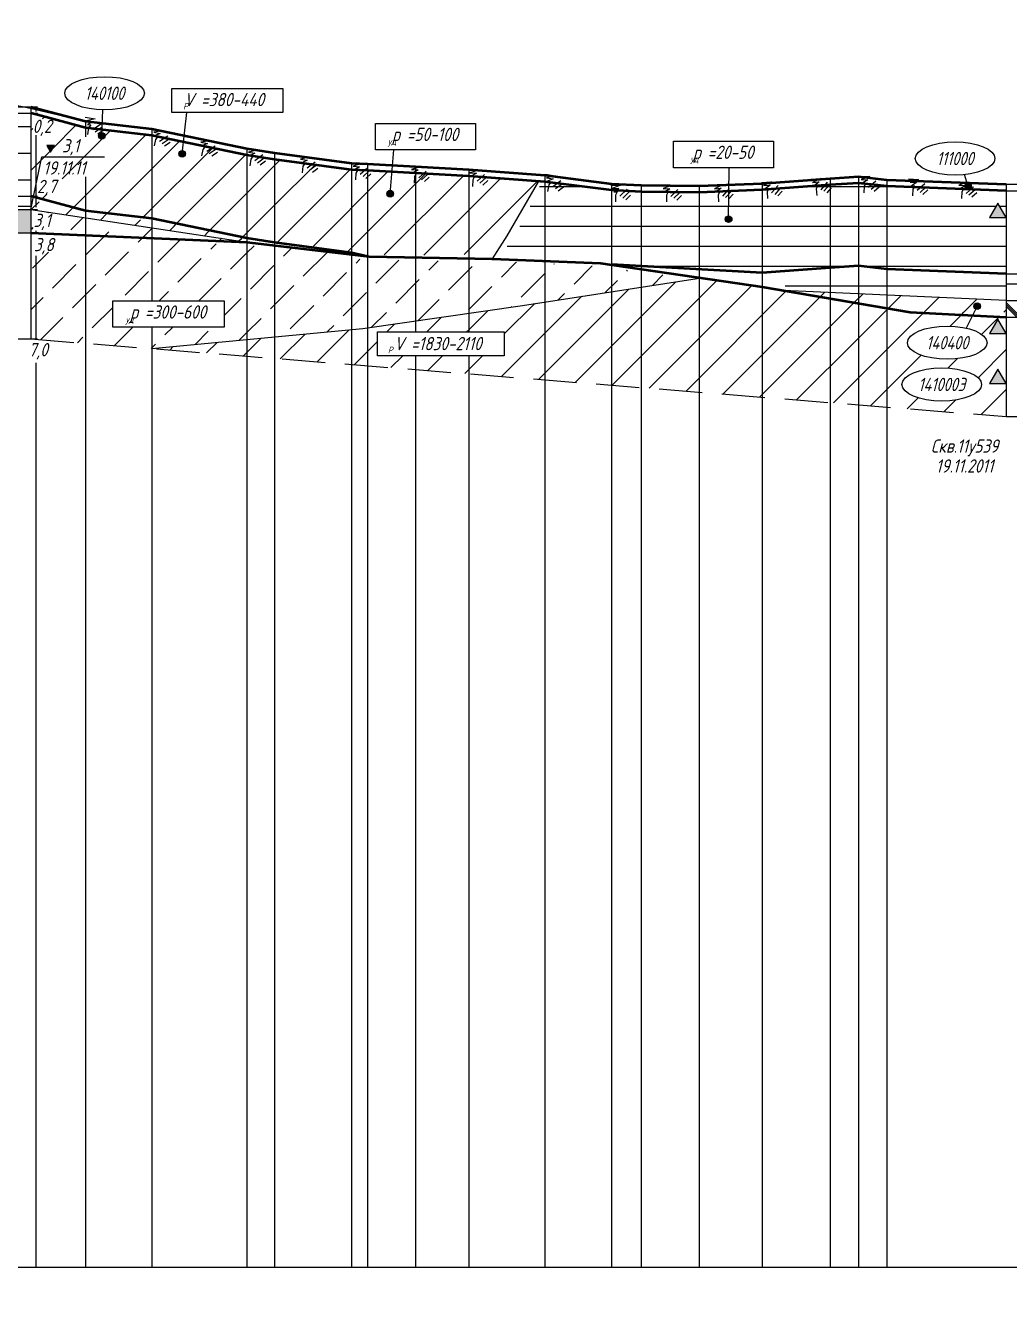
# Model space of a CAD drawing. Extents: x 0 to 1709, y -39 to 624.
# Drawn here: x 370.9 to 519.2, y 332.8 to 524.9 of the extents above; entities that cross this region are included whole.
import ezdxf
from ezdxf import colors
from ezdxf.entities.mleader import LeaderData, LeaderLine
from ezdxf.enums import TextEntityAlignment as Align
from ezdxf.math import Vec2, Vec3

# ---------------------------------------------------------------- set-up
doc = ezdxf.new("R2010")
doc.units = 0
doc.linetypes.add('ИИ27003', pattern=[9.5, 6.5, -3])
for name, color, linetype, lineweight in [('ИИ_ГЕОЛОГИЯ_025', 7, 'Continuous', 25), ('ИИ_ГЕОЛОГИЯ_050', 7, 'Continuous', 50), ('ИИ_ГЕОФИЗИКА_025', 7, 'Continuous', 25), ('ИИ_ПРОФИЛЬ_025', 7, 'Continuous', 25)]:
    doc.layers.add(name, color=color, linetype=linetype, lineweight=lineweight)
doc.layers.add('Профиль', color=7, linetype='Continuous')
doc.layers.add('ТХ-Л', color=140, linetype='Continuous')
doc.styles.add('VNIPISIMPLEXCUR', font='simplex.shx', dxfattribs={"width": 0.8, "oblique": 15})
doc.linetypes.add('ИИ27001', pattern='A,2.5,[1,3dservice.shx,S=1.85,R=180.00002,X=0,Y=0],2.5,-1', length=6)
doc.linetypes.add('ИИ27005', pattern='A,2.5,[1,3dservice.shx,S=1.85,R=180.00002,X=0,Y=0],2.5,-2,[4,3dservice.shx,S=0.5,R=0,X=0,Y=0],-2', length=9)
pattern_1 = [(45, (-113.7096, -78.301), (-3, 3), [])]
pattern_2 = [(45, (-110.7096, -78.301), (-3, 3), [5, -2])]
pattern_3 = [(0, (-113.7096, -78.3012), (0, 3), [])]

# ---------------------------------------------------------------- blocks, each defined once
blk = doc.blocks.new('ИИ25004')
at = {"linetype": 'Continuous', "lineweight": 25}
blk.add_hatch(color=0, dxfattribs=at).paths.add_polyline_path([(-2.5, 0), (0, 0), (-1.25, 2.17)])
at = {"color": 0, "linetype": 'Continuous', "lineweight": 25}
blk.add_lwpolyline([(-2.5, 0), (0, 0), (-1.25, 2.17)], close=True, dxfattribs=at)
blk = doc.blocks.new('ИИ16001')
at = {"linetype": 'Continuous', "lineweight": 25}
h = blk.add_hatch(color=0, dxfattribs=at)
edge = h.paths.add_edge_path()
edge.add_arc((0, 0), 0.5, 0, 360)
at = {"color": 0, "linetype": 'Continuous', "lineweight": 25}
blk.add_circle((0, 0), 0.5, dxfattribs=at)
blk = doc.blocks.new('ИИ25010')
at = {"color": 0, "linetype": 'Continuous', "lineweight": 25}
for points in [[(0, 0), (3, 0), (0.5, -1), (2.5, -1), (1, -2), (2, -2), (1.5, -3), (1.5, -5)], [(4.94, -1.23), (2.82, -3.35)], [(5.47, -2.12), (3.7, -3.88)], [(6, -3), (4.59, -4.41)]]:
    blk.add_lwpolyline(points, dxfattribs=at)
blk = doc.blocks.new('ИИ25023')
at = {"linetype": 'Continuous', "lineweight": 25}
blk.add_hatch(color=0, dxfattribs=at).paths.add_polyline_path([(1.9, 1.7), (0.75, 1.7), (1.33, 0.7)])
at = {"color": 0, "linetype": 'Continuous', "lineweight": 25, "flags": 128}
blk.add_lwpolyline([(1.9, 1.7), (0.75, 1.7), (1.33, 0.7)], close=True, dxfattribs=at)
at = {"color": 0, "linetype": 'Continuous', "style": 'VNIPISIMPLEXCUR', "oblique": 15, "width": 0.8}
for tag, p in [('UGV', (2.55, 0.7)), ('DATE', (1.33, -2.7))]:
    blk.add_attdef(tag, p, '', height=2, dxfattribs=at)
blk = doc.blocks.new('ИИ25020')
at = {"color": 0, "linetype": 'Continuous', "lineweight": 25}
blk.add_ellipse((0, 0), major_axis=(-6, 0), ratio=0.416667, dxfattribs=at)
at = {"color": 0, "linetype": 'Continuous', "style": 'VNIPISIMPLEXCUR', "oblique": 15, "width": 0.75}
blk.add_attdef('INDEX', text='', height=2, dxfattribs=at).set_placement((0, 0), align=Align.MIDDLE_CENTER)

msp = doc.modelspace()

# ---------------------------------------------------------------- hatches: boundary and pattern name
at = {"layer": 'ИИ_ГЕОЛОГИЯ_025'}
h = msp.add_hatch(dxfattribs=at)
h.set_pattern_fill('ИИ_КОНСИСТЕНЦИЯ_02', color=256, pattern_type=2)
h.set_pattern_definition([(0, (-113.7096, -78.301), (0, 4), [])])
h.paths.add_polyline_path([(371.6912, 511.71), (369.6912, 511.71), (369.6912, 497.21), (371.6912, 497.21)])
h = msp.add_hatch(dxfattribs=at)
h.set_pattern_fill('ИИ_СУГЛИНОК', color=256, pattern_type=2)
h.set_pattern_definition(pattern_1)
h.paths.add_polyline_path([(389.9412, 508.36), (382.4597, 509.2204), (382.4439, 508.8193, -0.40267486), (382.9241, 508.3197, -1), (381.9241, 508.3197, -0.24256755), (382.134, 508.727), (381.8187, 508.5529), (382.4512, 509.0034), (382.4597, 509.2204), (379.9412, 509.51), (375.8316, 510.6326), (375.8316, 508.619), (372.0199, 508.619), (372.0199, 510.899), (374.856, 510.899), (372.714, 511.4841), (371.6912, 511.71), (371.6912, 499.21), (372.1116, 499.21), (372.5262, 501.1823), (372.5262, 501.8321), (376.6945, 501.8321), (376.6945, 499.5521), (372.5262, 499.5521), (372.5262, 501.1823), (372.4412, 500.7779), (372.4412, 499.01), (377.6193, 497.6292), (382.5677, 496.708), (389.9412, 495.86)])
h.paths.add_polyline_path([(373.8134, 502.3349), (373.8134, 504.6149), (382.5531, 504.6149), (382.5531, 502.3349)], flags=0)
h.paths.add_polyline_path([(376.3821, 505.6891), (376.3821, 507.9691), (379.7626, 507.9691), (379.7626, 505.6891)], flags=0)
h.paths.add_polyline_path([(374.693, 505.8749), (374.1157, 506.8749), (375.2704, 506.8749)], flags=16)
h.paths.add_polyline_path([(379.9412, 497.01), (377.6193, 497.6292), (377.5179, 497.6481), (371.972, 498.5461), (371.6912, 497.21), (374.9251, 496.7232), (375.4616, 496.7232), (375.4616, 496.6424), (379.9412, 495.9681)], flags=17)
h.paths.add_polyline_path([(382.5677, 496.708), (379.9412, 497.01), (379.9412, 495.9681), (389.9412, 494.4628), (389.9412, 495.3353)])
h.paths.add_polyline_path([(404.2612, 505.41), (394.7304, 507.3734), (394.5827, 506.087, -0.38112743), (395.0257, 505.5903, -1), (394.0257, 505.5903, -0.4480923), (394.5827, 506.087), (394.7304, 507.3734), (389.9412, 508.36), (389.9412, 495.86), (404.2612, 492.91)])
h.paths.add_polyline_path([(391.5455, 495.0366), (389.9412, 495.3353), (389.9412, 494.4628), (404.2612, 492.3072), (404.2612, 492.727), (403.602, 492.8146)])
h.paths.add_polyline_path([(408.4412, 504.76), (405.1726, 505.2683), (405.1659, 505.2585), (404.6705, 505.3261), (404.7021, 505.3415), (404.2612, 505.41), (404.2612, 492.91), (408.4412, 492.26)])
h.paths.add_polyline_path([(372.9384, 502.1088), (382.2432, 501.8409), (383.047, 504.8409), (373.7423, 505.1088)], flags=24)
h.paths.add_polyline_path([(375.5633, 505.0124), (379.4204, 504.6934), (380.3774, 508.2649), (376.5202, 508.5838)], flags=24)
h.paths.add_polyline_path([(371.1248, 507.9423), (375.6676, 507.6233), (376.6246, 511.1948), (372.0817, 511.5138)], flags=9)
h.paths.add_polyline_path([(371.8094, 498.8754), (376.3522, 498.5564), (377.3092, 502.1278), (372.7663, 502.4468)], flags=25)
h = msp.add_hatch(dxfattribs=at)
h.set_pattern_fill('ИИ_СУГЛИНОК', color=256, pattern_type=2)
h.set_pattern_definition(pattern_1)
h.paths.add_polyline_path([(420.0212, 503.21), (408.4412, 504.76), (408.4412, 492.26), (418.2372, 490.9488), (420.0212, 490.7968)])
h.paths.add_polyline_path([(422.4412, 503.11), (420.0212, 503.21), (420.0212, 490.7968), (422.4412, 490.5906)])
h.paths.add_polyline_path([(429.6912, 502.6947), (429.2902, 502.7172), (426.1377, 502.898), (425.9163, 500.0937, -0.3913146), (426.3769, 499.5953, -1), (425.3769, 499.5953, -0.43748941), (425.9163, 500.0937), (426.1384, 502.906), (422.4412, 503.11), (422.4412, 490.5906), (426.0484, 490.2833), (429.6912, 490.3402)])
h.paths.add_polyline_path([(437.6912, 502.26), (429.7979, 502.704), (429.6912, 502.5175), (429.6912, 490.3402), (436.2108, 490.442), (437.6912, 490.3886)])
h.paths.add_polyline_path([(448.2473, 501.4798), (438.5926, 502.1934), (438.5905, 502.1897), (438.0914, 502.2204), (438.1067, 502.2293), (437.6912, 502.26), (437.6912, 490.3886), (441.462, 490.2524), (441.5592, 490.2494), (443.5037, 493.2405)])
h = msp.add_hatch(dxfattribs=at)
h.set_pattern_fill('ИИ_ГЛИНА', color=256, pattern_type=2)
h.set_pattern_definition(pattern_3)
h.paths.add_polyline_path([(449.1912, 501.41), (448.73, 501.4441), (445.8726, 495.4598), (442.5228, 490.2196), (446.7109, 490.0902), (449.1912, 489.9984)])
h.paths.add_polyline_path([(459.1912, 500.11), (449.1912, 501.41), (449.1912, 489.9984), (456.4381, 489.7304), (459.1912, 489.3768)])
h.paths.add_polyline_path([(463.6912, 499.86), (459.1912, 500.11), (459.1912, 489.3768), (463.6912, 488.7988)])
h.paths.add_polyline_path([(472.4412, 499.76), (463.6912, 499.86), (463.6912, 488.7988), (465.5201, 488.5639), (472.4412, 488.1829)])
h.paths.add_polyline_path([(481.9412, 500.16), (477.2481, 499.9624), (476.9141, 499.582), (476.8746, 496.2693, -0.41072917), (477.3687, 495.7693, -1), (476.3687, 495.7693, -0.41770656), (476.8746, 496.2693), (476.9185, 499.9485), (475.3688, 499.8833), (474.9999, 499.8594), (475.0116, 499.8683), (472.4412, 499.76), (472.4412, 488.1829), (481.9412, 487.66)])
h.paths.add_polyline_path([(492.1912, 500.91), (481.9412, 500.16), (481.9412, 487.66), (492.1912, 488.41)])
h.paths.add_polyline_path([(492.1912, 488.41), (481.9412, 487.66), (481.9412, 487.3618), (486.4013, 487.1318), (492.1912, 486.2559)])
h.paths.add_polyline_path([(481.9412, 487.3618), (472.4412, 487.8515), (472.4412, 486.9683), (474.3657, 486.6859), (479.7518, 486.315), (481.9412, 486.0755)])
h.paths.add_polyline_path([(492.1912, 486.2559), (486.4013, 487.1318), (481.9412, 487.3618), (481.9412, 486.0755), (490.5305, 485.1361), (492.1912, 484.8858)])
h.paths.add_polyline_path([(496.4412, 485.613), (492.1912, 486.2559), (492.1912, 484.8858), (494.0286, 484.6088), (496.4412, 484.5013)])
h.paths.add_polyline_path([(496.4412, 488.71), (492.1912, 488.41), (492.1912, 486.2559), (496.4412, 485.613)])
h.paths.add_polyline_path([(496.4412, 501.21), (492.1912, 500.91), (492.1912, 488.41), (496.4412, 488.71)])
h.paths.add_polyline_path([(500.6912, 500.71), (496.4412, 501.21), (496.4412, 488.71), (500.6912, 488.21)])
h.paths.add_polyline_path([(500.6912, 488.21), (496.4412, 488.71), (496.4412, 485.613), (497.5257, 485.449), (500.6912, 485.08)])
h = msp.add_hatch(dxfattribs=at)
h.set_pattern_fill('ИИ_ГЛИНА', color=256, pattern_type=2)
h.set_pattern_definition(pattern_3)
h.paths.add_polyline_path([(517.4412, 498.1751), (518.6912, 496.01), (518.6912, 500.01), (513.1252, 500.2265, -0.19915938), (512.7424, 500.2414), (500.6912, 500.71), (500.6912, 488.21), (518.6912, 487.51), (518.6912, 496.01), (516.1912, 496.01)])
h.paths.add_polyline_path([(518.6912, 487.51), (500.6912, 488.21), (500.6912, 485.08), (511.361, 483.8366), (514.6972, 483.688), (518.6912, 483.6365)])
h = msp.add_hatch(color=256, dxfattribs=at)
h.dxf.hatch_style = 1
h.paths.add_polyline_path([(371.6912, 497.21), (369.6912, 497.21), (369.6912, 493.71), (371.6912, 493.71)])
h = msp.add_hatch(dxfattribs=at)
h.set_pattern_fill('ИИ_СУПЕСЬ', color=256, pattern_type=2)
h.set_pattern_definition(pattern_2)
h.paths.add_polyline_path([(379.9412, 495.9681), (375.4616, 496.6424), (375.4616, 494.4432), (372.0811, 494.4432), (372.0811, 496.7232), (374.9251, 496.7232), (371.6912, 497.21), (371.6912, 494.264), (372.4021, 494.1929), (379.9412, 494.1291)])
h.paths.add_polyline_path([(379.9412, 495.9681), (379.9412, 494.1291), (382.1747, 494.1102), (389.9412, 493.2071), (389.9412, 494.4628)])
h.paths.add_polyline_path([(382.1747, 494.1102), (379.9412, 494.1291), (379.9412, 493.3547), (389.9412, 492.924), (389.9412, 493.2071)])
h.paths.add_polyline_path([(389.9412, 492.924), (379.9412, 493.3547), (379.9412, 477.0534), (389.9412, 476.2575), (389.9412, 479.5084), (384.0511, 479.5084), (384.0511, 483.4361), (389.9412, 483.4361)])
h.paths.add_polyline_path([(371.2623, 493.7665), (375.1194, 493.4475), (376.0764, 497.019), (372.2192, 497.338)], flags=9)
h = msp.add_hatch(dxfattribs=at)
h.set_pattern_fill('ИИ_СУПЕСЬ', color=256, pattern_type=2)
h.set_pattern_definition(pattern_2)
h.paths.add_polyline_path([(389.9412, 494.4628), (379.9412, 495.9681), (379.9412, 494.1291), (382.1747, 494.1102), (389.9412, 493.2071)])
h = msp.add_hatch(dxfattribs=at)
h.set_pattern_fill('ИИ_СУГЛИНОК', color=256, pattern_type=2)
h.set_pattern_definition(pattern_1)
h.paths.add_polyline_path([(389.9412, 495.86), (389.9412, 495.3353), (391.5455, 495.0366), (403.602, 492.8146), (404.2612, 492.727), (404.2612, 492.91)])
h = msp.add_hatch(dxfattribs=at)
h.set_pattern_fill('ИИ_СУПЕСЬ', color=256, pattern_type=2)
h.set_pattern_definition(pattern_2)
h.paths.add_polyline_path([(389.9412, 494.4628), (389.9412, 493.2071), (393.7168, 492.7681), (393.8028, 492.7576), (404.2612, 492.3072)])
h.paths.add_polyline_path([(404.2612, 491.4826), (393.8028, 492.7576), (389.9412, 492.924), (389.9412, 483.4361), (400.8538, 483.4361), (400.8538, 479.5084), (389.9412, 479.5084), (389.9412, 476.2575), (404.2612, 477.615)])
h = msp.add_hatch(dxfattribs=at)
h.set_pattern_fill('ИИ_СУПЕСЬ', color=256, pattern_type=2)
h.set_pattern_definition(pattern_2)
h.paths.add_polyline_path([(379.9412, 493.3547), (371.6912, 493.71), (371.6912, 477.71), (372.4412, 477.71), (372.4412, 477.6503), (379.9412, 477.0534)])
h.paths.add_polyline_path([(372.1436, 490.7909), (372.1436, 493.0709), (376.057, 493.0709), (376.057, 490.7909)], flags=16)
h.paths.add_polyline_path([(371.3247, 490.1142), (375.8675, 489.7952), (376.8245, 493.3667), (372.2817, 493.6856)], flags=9)
h = msp.add_hatch(dxfattribs=at)
h.set_pattern_fill('ИИ_СУПЕСЬ', color=256, pattern_type=2)
h.set_pattern_definition(pattern_2)
h.paths.add_polyline_path([(408.4412, 490.973), (404.2612, 491.4826), (404.2612, 477.615), (408.4412, 478.0113)])
h.paths.add_polyline_path([(420.0212, 489.8401), (410.5652, 490.714), (408.4412, 490.973), (408.4412, 478.0113), (420.0212, 479.1091)])
h.paths.add_polyline_path([(408.4412, 491.8092), (404.2612, 492.3072), (404.2612, 491.4826), (408.4412, 490.973)])
h.paths.add_polyline_path([(408.4412, 491.8092), (408.4412, 490.973), (410.5652, 490.714), (420.0212, 489.8401), (420.0212, 490.4299)])
h.paths.add_polyline_path([(422.4412, 489.6669), (421.7664, 489.6787), (420.0212, 489.8401), (420.0212, 479.1091), (421.7351, 479.2715), (422.4412, 479.3744)])
h = msp.add_hatch(dxfattribs=at)
h.set_pattern_fill('ИИ_СУПЕСЬ', color=256, pattern_type=2)
h.set_pattern_definition(pattern_2)
h.paths.add_polyline_path([(429.6912, 489.5392), (422.4412, 489.6669), (422.4412, 479.3744), (429.6912, 480.4303)])
h.paths.add_polyline_path([(437.6912, 489.4145), (433.4324, 489.4733), (429.6912, 489.5392), (429.6912, 480.4303), (437.6912, 481.5955)])
h.paths.add_polyline_path([(449.1912, 489.1217), (444.6007, 489.3191), (437.6912, 489.4145), (437.6912, 481.5955), (445.7888, 482.7749), (449.1912, 483.297)])
h.paths.add_polyline_path([(459.1912, 488.366), (455.3573, 488.8565), (449.1912, 489.1217), (449.1912, 483.297), (459.1912, 484.8317)])
h.paths.add_polyline_path([(463.6912, 487.7903), (459.1912, 488.366), (459.1912, 484.8317), (463.6912, 485.5222)])
h.paths.add_polyline_path([(472.3702, 486.8542), (467.0614, 487.3591), (463.6912, 487.7903), (463.6912, 485.5222)])
h = msp.add_hatch(dxfattribs=at)
h.set_pattern_fill('ИИ_СУГЛИНОК', color=256, pattern_type=2)
h.set_pattern_definition(pattern_1)
h.paths.add_polyline_path([(449.1912, 483.297), (445.7888, 482.7749), (437.6912, 481.5955), (437.6912, 478.7739), (443.0568, 478.7739), (443.0568, 475.1689), (437.6912, 475.1689), (437.6912, 472.457), (449.1912, 471.5417)])
h.paths.add_polyline_path([(459.1912, 484.8317), (449.1912, 483.297), (449.1912, 471.5417), (459.1912, 470.7457)])
h.paths.add_polyline_path([(463.6912, 485.5222), (459.1912, 484.8317), (459.1912, 470.7457), (463.6912, 470.3876)])
h.paths.add_polyline_path([(472.4412, 486.8474), (472.3702, 486.8542), (463.6912, 485.5222), (463.6912, 470.3876), (472.4412, 469.6912)])
h.paths.add_polyline_path([(481.9412, 485.5516), (480.9741, 485.7163), (474.3657, 486.6859), (473.5452, 486.7424), (472.4412, 486.8474), (472.4412, 469.6912), (481.9412, 468.935)])
h.paths.add_polyline_path([(492.1912, 483.8055), (481.9412, 485.5516), (481.9412, 468.935), (492.1912, 468.1192)])
h.paths.add_polyline_path([(496.4412, 483.0721), (492.1912, 483.8055), (492.1912, 468.1192), (496.4412, 467.7809)])
h = msp.add_hatch(dxfattribs=at)
h.set_pattern_fill('ИИ_СУГЛИНОК', color=256, pattern_type=2)
h.set_pattern_definition(pattern_1)
h.paths.add_polyline_path([(492.1912, 484.6906), (485.2778, 484.9986), (492.1912, 483.8055)])
h.paths.add_polyline_path([(496.4412, 484.2451), (494.0286, 484.6088), (492.1912, 484.6906), (492.1912, 483.8055), (496.4412, 483.0721)])
h.paths.add_polyline_path([(500.6912, 483.6043), (496.4412, 484.2451), (496.4412, 483.0721), (500.6912, 482.3386)])
h.paths.add_polyline_path([(500.6912, 484.3119), (496.4412, 484.5013), (496.4412, 484.2451), (500.6912, 483.6043)])
h.paths.add_polyline_path([(500.6912, 484.3119), (500.6912, 483.6043), (501.5975, 483.4677), (511.7092, 481.72), (518.6912, 481.7663), (518.6912, 483.51), (514.6972, 483.688), (512.38, 483.7178), (511.361, 483.8366)])
h.paths.add_polyline_path([(514.835, 482.666, -1), (513.835, 482.666, -1)], flags=16)
h.paths.add_polyline_path([(501.5975, 483.4677), (500.6912, 483.6043), (500.6912, 482.3386), (504.2118, 481.731), (513.6273, 481.2622), (513.8653, 481.7343), (511.7092, 481.72)])
h = msp.add_hatch(dxfattribs=at)
h.set_pattern_fill('ИИ_СУГЛИНОК', color=256, pattern_type=2)
h.set_pattern_definition(pattern_1)
h.paths.add_polyline_path([(518.6912, 483.51), (514.6972, 483.688), (512.38, 483.7178), (511.361, 483.8366), (500.6912, 484.3119), (500.6912, 483.6043), (501.5975, 483.4677), (511.7092, 481.72), (513.8653, 481.7343), (514.1099, 482.2195, -0.28318772), (513.835, 482.666, -1), (514.835, 482.666, -0.55861841), (514.1099, 482.2195), (513.8653, 481.7343), (518.6912, 481.7663)])
h = msp.add_hatch(dxfattribs=at)
h.set_pattern_fill('ИИ_СУГЛИНОК', color=256, pattern_type=2)
h.set_pattern_definition(pattern_1)
h.paths.add_polyline_path([(500.6912, 482.3386), (496.4412, 483.0721), (496.4412, 467.7809), (500.6912, 467.4427)])
edge = h.paths.add_edge_path()
edge.add_ellipse((509.8103, 477.1442), major_axis=(-6, 0), ratio=0.41666667, start_angle=241.639559, end_angle=360, ccw=False)
edge.add_line((512.6604, 479.3441), (513.6273, 481.2622))
edge.add_line((513.6273, 481.2622), (504.2118, 481.731))
edge.add_line((504.2118, 481.731), (500.6912, 482.3386))
edge.add_line((500.6912, 482.3386), (500.6912, 467.4427))
edge.add_line((500.6912, 467.4427), (518.6912, 466.01))
edge.add_line((518.6912, 466.01), (518.6912, 471.01))
edge.add_line((518.6912, 471.01), (516.1912, 471.01))
edge.add_line((516.1912, 471.01), (517.4412, 473.1751))
edge.add_line((517.4412, 473.1751), (518.6912, 471.01))
edge.add_line((518.6912, 471.01), (518.6912, 478.51))
edge.add_line((518.6912, 478.51), (516.1912, 478.51))
edge.add_line((516.1912, 478.51), (517.4412, 480.6751))
edge.add_line((517.4412, 480.6751), (518.6912, 478.51))
edge.add_line((518.6912, 478.51), (518.6912, 481.01))
edge.add_line((518.6912, 481.01), (513.6273, 481.2622))
edge.add_line((513.6273, 481.2622), (512.6604, 479.3441))
edge.add_ellipse((509.8103, 477.1442), major_axis=(-6, 0), ratio=0.41666667, start_angle=0, end_angle=241.639559, ccw=False)
edge = h.paths.add_edge_path(flags=16)
edge.add_ellipse((508.9756, 470.8554), major_axis=(-6, 0), ratio=0.41666667, start_angle=0, end_angle=360)
h.paths.add_polyline_path([(504.5141, 471.9954), (513.9167, 471.9954), (513.9167, 469.7154), (504.5141, 469.7154)], flags=0)
h.paths.add_polyline_path([(503.663, 469.4894), (514.0202, 469.2214), (514.824, 472.2214), (504.4669, 472.4894)], flags=24)
h = msp.add_hatch(dxfattribs=at)
h.set_pattern_fill('ИИ_КОНСИСТЕНЦИЯ_05', color=256, pattern_type=2)
h.set_pattern_definition([(135, (-113.7096, -78.3012), (-1.4142136, -1.4142136), []), (135, (-113.851, -78.4426), (-1.4142136, -1.4142136), []), (135, (-113.5682, -78.1597), (-1.4142136, -1.4142136), [])])
h.paths.add_polyline_path([(520.6912, 483.51), (518.6912, 483.51), (518.6912, 481.01), (520.6912, 481.01)])
h = msp.add_hatch(dxfattribs=at)
h.set_pattern_fill('ИИ_СУГЛИНОК', color=256, pattern_type=2)
h.set_pattern_definition(pattern_1)
h.paths.add_polyline_path([(404.2612, 477.615), (389.9412, 476.2575), (404.2612, 475.1177)])
h.paths.add_polyline_path([(408.4412, 478.0113), (404.2612, 477.615), (404.2612, 475.1177), (408.4412, 474.785)])
h.paths.add_polyline_path([(420.0212, 479.1091), (408.4412, 478.0113), (408.4412, 474.785), (420.0212, 473.8634)])
h.paths.add_polyline_path([(422.4412, 479.3744), (421.7351, 479.2715), (420.0212, 479.1091), (420.0212, 473.8634), (422.4412, 473.6707)])
h.paths.add_polyline_path([(429.6912, 480.4303), (422.4412, 479.3744), (422.4412, 473.6707), (429.6912, 473.0937), (429.6912, 475.1689), (423.9394, 475.1689), (423.9394, 478.7739), (429.6912, 478.7739)])
h = msp.add_hatch(dxfattribs=at)
h.set_pattern_fill('ИИ_СУГЛИНОК', color=256, pattern_type=2)
h.set_pattern_definition(pattern_1)
h.paths.add_polyline_path([(437.6912, 481.5955), (429.6912, 480.4303), (429.6912, 478.7739), (437.6912, 478.7739)])
h = msp.add_hatch(dxfattribs=at)
h.set_pattern_fill('ИИ_СУГЛИНОК', color=256, pattern_type=2)
h.set_pattern_definition(pattern_1)
h.paths.add_polyline_path([(437.6912, 475.1689), (429.6912, 475.1689), (429.6912, 473.0937), (437.6912, 472.457)])

# ---------------------------------------------------------------- linework, layer by layer
at = {"layer": 'ИИ_ГЕОЛОГИЯ_025', "flags": 128}
for points in [[(369.6912, 512.71), (372.6912, 512.71)], [(369.6912, 511.71), (372.6912, 511.71)], [(371.6912, 511.71), (373.1106, 511.3965), (379.9412, 509.51), (389.9412, 508.36), (404.2612, 505.41), (408.4412, 504.76), (420.0212, 503.21), (422.4412, 503.11), (429.6912, 502.71), (437.6912, 502.26), (449.1912, 501.41), (459.1912, 500.11), (463.6912, 499.86), (472.4412, 499.76), (481.9412, 500.16), (492.1912, 500.91), (496.4412, 501.21), (500.6912, 500.71), (518.6912, 500.01)], [(382.4241, 508.3197), (382.5791, 512.2363)], [(371.6912, 497.21), (373.3655, 505.1749), (382.8288, 505.1749)], [(441.261, 489.7906), (443.5037, 493.2405), (448.2473, 501.4798)], [(512.9518, 500.6954), (512.4073, 502.4695)], [(518.6912, 501.01), (521.6912, 501.01)], [(518.6912, 500.01), (521.6912, 500.01)], [(369.6912, 499.21), (372.6912, 499.21)], [(369.6912, 497.21), (372.6912, 497.21)], [(371.6912, 497.21), (404.2612, 492.3072), (422.6943, 490.1114), (449.414, 489.4706), (457.5671, 489.1505), (480.9741, 485.7163), (492.1912, 483.8055), (504.2118, 481.731), (518.6912, 481.01)], [(369.6912, 493.71), (372.6912, 493.71)], [(389.9412, 476.2575), (421.7351, 479.2715), (445.7888, 482.7749), (472.785, 486.9178)], [(518.6912, 487.51), (521.6912, 487.51)], [(518.6912, 483.51), (485.1553, 485.0041)], [(518.6912, 486.01), (521.6912, 486.01)], [(514.335, 482.666), (512.6604, 479.3441)], [(518.6912, 483.51), (521.6912, 483.51)], [(518.6912, 481.01), (521.6912, 481.01)], [(369.6912, 477.71), (372.6912, 477.71)], [(518.6912, 466.01), (521.6912, 466.01)]]:
    msp.add_lwpolyline(points, dxfattribs=at)
at = {"layer": 'ИИ_ГЕОЛОГИЯ_025', "linetype": 'Continuous', "flags": 128}
for points in [[(371.6912, 512.71), (371.6912, 477.71)], [(518.6912, 501.01), (518.6912, 466.01)]]:
    msp.add_lwpolyline(points, dxfattribs=at)
at = {"layer": 'ИИ_ГЕОЛОГИЯ_025', "linetype": 'ИИ27003', "flags": 128}
msp.add_lwpolyline([(371.6912, 477.71), (518.6912, 466.01)], dxfattribs=at)
at = {"layer": 'ИИ_ГЕОЛОГИЯ_050', "linetype": 'ИИ27001', "flags": 128}
for points in [[(371.6912, 512.71), (379.9412, 510.51), (389.9412, 509.36), (404.2612, 506.41), (408.4412, 505.76), (420.0212, 504.21), (422.4412, 504.11), (429.6912, 503.71), (437.6912, 503.26), (449.1912, 502.41), (459.1912, 501.11), (463.6912, 500.86), (472.4412, 500.76), (481.9412, 501.16), (492.1912, 501.91), (496.4412, 502.21), (500.6912, 501.71), (518.6912, 501.01)], [(518.6912, 500.01), (500.6912, 500.71), (496.4412, 501.21), (492.1912, 500.91), (481.9412, 500.16), (472.4412, 499.76), (463.6912, 499.86), (459.1912, 500.11), (449.1912, 501.41), (437.6912, 502.26), (429.6912, 502.71), (422.4412, 503.11), (420.0212, 503.21), (408.4412, 504.76), (404.2612, 505.41), (389.9412, 508.36), (379.9412, 509.51), (372.714, 511.4841), (371.6912, 511.71)], [(371.6912, 493.71), (404.2612, 492.3072), (422.6943, 490.1114), (441.261, 489.7906), (457.5671, 489.1505), (481.9412, 485.5745), (504.2118, 481.731), (518.6912, 481.01)]]:
    msp.add_lwpolyline(points, dxfattribs=at)
at = {"layer": 'ИИ_ГЕОЛОГИЯ_050', "linetype": 'ИИ27005', "flags": 128}
for points in [[(422.4412, 490.1416), (422.4412, 490.1416), (422.4412, 490.1416), (420.0212, 490.71), (408.4412, 492.26), (404.2612, 492.91), (389.9412, 495.86), (379.9412, 497.01), (371.6912, 499.21)], [(518.6912, 487.51), (500.6912, 488.21), (496.4412, 488.71), (492.1912, 488.41), (481.9412, 487.66), (459.1912, 488.9123)]]:
    msp.add_lwpolyline(points, dxfattribs=at)
at = {"layer": 'ИИ_ГЕОФИЗИКА_025', "flags": 128}
for points in [[(392.9545, 515.4571), (409.7007, 515.4571), (409.7007, 511.8274), (392.9545, 511.8274)], [(423.631, 510.1943), (438.7006, 510.1943), (438.7006, 506.1916), (423.631, 506.1916)], [(468.5546, 507.5042), (483.6242, 507.5042), (483.6242, 503.5015), (468.5546, 503.5015)], [(384.0511, 483.4361), (400.8538, 483.4361), (400.8538, 479.5084), (384.0511, 479.5084)], [(423.9394, 478.7739), (443.0568, 478.7739), (443.0568, 475.1689), (423.9394, 475.1689)]]:
    msp.add_lwpolyline(points, close=True, dxfattribs=at)
for points in [[(394.5257, 505.5903), (395.2416, 511.8274)], [(425.8769, 499.5953), (426.3978, 506.1916)], [(476.8687, 495.7693), (476.9608, 503.5015)]]:
    msp.add_lwpolyline(points, dxfattribs=at)
at = {"layer": 'ИИ_ПРОФИЛЬ_025', "flags": 128}
for points in [[(322.4412, 523.96), (339.6912, 518.96), (348.9412, 517.11), (361.4412, 514.46), (370.6912, 512.71), (372.4412, 512.31), (379.9412, 510.51), (389.9412, 509.36), (404.2612, 506.41), (408.4412, 505.76), (420.0212, 504.21), (422.4412, 504.11), (429.6912, 503.71), (437.6912, 503.26), (449.1912, 502.41), (459.1912, 501.11), (463.6912, 500.86), (472.4412, 500.76), (481.9412, 501.16), (492.1912, 501.91), (496.4412, 502.21), (500.6912, 501.71), (519.6912, 501.01)], [(372.4412, 512.31), (372.4412, 511.9698)], [(379.9412, 510.51), (379.9412, 508.1655)], [(389.9412, 509.36), (389.9412, 483.4361)], [(372.4412, 508.3984), (372.4412, 497.5794)], [(404.2612, 506.41), (404.2612, 337.81)], [(408.4412, 505.76), (408.4412, 337.81)], [(420.0212, 504.21), (420.0212, 337.81)], [(422.4412, 504.11), (422.4412, 337.81)], [(429.6912, 503.71), (429.6912, 478.7739)], [(379.9412, 502.1224), (379.9412, 337.81)], [(437.6912, 503.26), (437.6912, 478.7739)], [(449.1912, 502.41), (449.1912, 337.81)], [(492.1912, 501.91), (492.1912, 337.81)], [(496.4412, 502.21), (496.4412, 337.81)], [(500.6912, 501.71), (500.6912, 337.81)], [(459.1912, 501.11), (459.1912, 337.81)], [(463.6912, 500.86), (463.6912, 337.81)], [(472.4412, 500.76), (472.4412, 337.81)], [(481.9412, 501.16), (481.9412, 337.81)], [(372.4412, 494.008), (372.4412, 493.8297)], [(372.4412, 490.2583), (372.4412, 477.6859)], [(389.9412, 479.5084), (389.9412, 337.81)], [(429.6912, 475.1689), (429.6912, 337.81)], [(437.6912, 475.1689), (437.6912, 337.81)], [(372.4412, 474.1145), (372.4412, 337.81)], [(122.4412, 337.81), (1122.4412, 337.81)]]:
    msp.add_lwpolyline(points, dxfattribs=at)
at = {"layer": 'Профиль'}
msp.add_lwpolyline([(322.4412, 523.96), (339.6912, 518.96), (348.9412, 517.11), (361.4412, 514.46), (370.6912, 512.71), (372.4412, 512.31), (379.9412, 510.51), (389.9412, 509.36), (404.2612, 506.41), (408.4412, 505.76), (420.0212, 504.21), (422.4412, 504.11), (429.6912, 503.71), (437.6912, 503.26), (449.1912, 502.41), (459.1912, 501.11), (463.6912, 500.86), (472.4412, 500.76), (481.9412, 501.16), (492.1912, 501.91), (496.4412, 502.21), (500.6912, 501.71), (519.6912, 501.01)], dxfattribs=at)

# ---------------------------------------------------------------- block references
at = {"layer": 'ИИ_ГЕОЛОГИЯ_025'}
for p, values in [((382.8199, 514.7342), {'INDEX': '140100'}), ((510.9946, 504.8992), {'INDEX': '111000'}), ((509.8103, 477.1442), {'INDEX': '140400'}), ((508.9756, 470.8554), {'INDEX': '141000Э'})]:
    msp.add_blockref('ИИ25020', p, dxfattribs=at).add_auto_attribs(values)
for p, xscale, yscale, zscale, rotation in [((379.9232, 511.1095), 0.4999999999999999, 0.4999999999999999, 0.4999999999999999, 350.4610014100001), ((390.0895, 509.4011), 0.5, 0.5, 0.5, 348.0235625700001), ((397.1999, 507.8928), 0.5, 0.5, 0.5, 348.0235625700001), ((404.3103, 506.3845), 0.4999999999999999, 0.4999999999999999, 0.4999999999999999, 352.22967718), ((412.1753, 505.3113), 0.4999999999999999, 0.4999999999999999, 0.4999999999999999, 352.22967718), ((420.0403, 504.2381), 0.4999999999999999, 0.4999999999999999, 0.4999999999999999, 356.78697084), ((428.8471, 503.7437), 0.4999999999999999, 0.4999999999999999, 0.4999999999999999, 356.78697084), ((437.6539, 503.2493), 0.5, 0.5, 0.5, 356.47276686), ((449.2618, 502.5338), 0.5, 0.5, 0.5, 350.54441499), ((481.8329, 501.3049), 0.5, 0.5, 0.5, 3.713227070000002), ((489.2296, 501.785), 0.5, 0.5, 0.5, 3.713227070000002), ((496.6264, 502.265), 0.5, 0.5, 0.5, 356.64499924), ((503.9825, 501.8338), 0.5, 0.5, 0.5, 356.64499924), ((459.0905, 500.8969), 0.5, 0.5, 0.5, 359.7311505900001), ((466.7633, 500.8609), 0.5, 0.5, 0.5, 359.7311505900001), ((474.4362, 500.8249), 0.5, 0.5, 0.5, 3.713227070000002), ((511.3386, 501.4025), 0.5, 0.5, 0.5, 356.64499924)]:
    msp.add_blockref('ИИ25010', p, dxfattribs=dict(at, xscale=xscale, yscale=yscale, zscale=zscale, rotation=rotation))
ref = msp.add_blockref('ИИ25023', (373.3655, 505.1749), dxfattribs=at)
ref.add_attrib('UGV', '3,1', (376.4201, 505.8291), dxfattribs={"layer": '0', "color": 0, "linetype": 'Continuous', "height": 2, "style": 'VNIPISIMPLEXCUR', "oblique": 15, "width": 0.8})
ref.add_attrib('DATE', '19.11.11', (373.5724, 502.4749), dxfattribs={"layer": '0', "color": 0, "linetype": 'Continuous', "height": 2, "style": 'VNIPISIMPLEXCUR', "oblique": 15, "width": 0.8})
for name, p in [('ИИ16001', (382.4241, 508.3197)), ('ИИ16001', (512.9518, 500.6954)), ('ИИ25004', (518.6912, 496.01)), ('ИИ16001', (514.335, 482.666)), ('ИИ25004', (518.6912, 478.51)), ('ИИ25004', (518.6912, 471.01))]:
    msp.add_blockref(name, p, dxfattribs=at)
at = {"layer": 'ИИ_ГЕОФИЗИКА_025'}
for p in [(394.5257, 505.5903), (425.8769, 499.5953), (476.8687, 495.7693)]:
    msp.add_blockref('ИИ16001', p, dxfattribs=at)

# ---------------------------------------------------------------- texts
at = {"layer": 'ИИ_ГЕОЛОГИЯ_025', "style": 'VNIPISIMPLEXCUR', "oblique": 15, "width": 0.8}
for s, p in [('0,2', (371.9816, 509.759)), ('2,7', (372.6662, 500.6921)), ('3,1', (372.1191, 495.5832)), ('3,8', (372.1815, 491.9309)), ('7,0', (371.3883, 476.0908))]:
    msp.add_text(s, height=2, dxfattribs=at).set_placement(p, align=Align.MIDDLE_LEFT)
for s, p in [('Скв.11у539', (512.4224, 462.5657)), ('19.11.2011', (512.4224, 459.5657))]:
    msp.add_text(s, height=2, dxfattribs=at).set_placement(p, align=Align.TOP_CENTER)
at = {"layer": 'ИИ_ГЕОФИЗИКА_025', "style": 'VNIPISIMPLEXCUR', "oblique": 15, "width": 0.8}
for s, height, p in [('P', 1, (395.0269, 512.7746)), ('V =380-440', 2, (400.835, 513.7843)), ('р =50-100', 2, (431.1355, 508.5348)), ('уд', 1, (426.1397, 507.4764)), ('р =20-50', 2, (476.0591, 505.8447)), ('уд', 1, (471.7205, 504.8383)), ('р =300-600', 2, (392.4157, 481.7725)), ('уд', 1, (386.59, 480.6338)), ('P', 1, (425.888, 476.0447)), ('V =1830-2110', 2, (433.0598, 477.0111))]:
    msp.add_text(s, height=height, dxfattribs=at).set_placement(p, align=Align.MIDDLE_CENTER)

# ---------------------------------------------------------------- leaders
at = {"layer": 'ТХ-Л', "linetype": 'Continuous', "ltscale": 100}
ml = msp.add_multileader_mtext('Standard', dxfattribs=at)
ml.set_content('1\\P', color=256, style='VNIPISIMPLEXCUR')
ml.set_leader_properties()
ml.build(insert=Vec2(0, 0))
ml.multileader.update_dxf_attribs({"leader_type": 0, "has_dogleg": 0, "text_left_attachment_type": 0, "text_right_attachment_type": 0, "dogleg_length": 0.36})
ctx = ml.context
ctx.base_point, ctx.char_height, ctx.plane_origin = Vec3(1485.4373, 603.5324), 3.5, Vec3(-2.9564, -5.4174)
ctx.left_attachment, ctx.right_attachment = 0, 0
notes = []
notes.append((ctx, [(0, (0, 0, 0), (0, 0), (1, 0), 1, [])]))
ctx.mtext.insert, ctx.mtext.flow_direction = Vec3(1487.4373, 603.5324), 5
for ctx, leaders in notes:
    for number, flags, end, landing, length, lines in leaders:
        leader = LeaderData()
        leader.index, (leader.has_last_leader_line, leader.has_dogleg_vector, leader.attachment_direction) = number, flags
        leader.last_leader_point, leader.dogleg_vector, leader.dogleg_length = Vec3(end), Vec3(landing), length
        for number, points, colour, breaks in lines:
            line = LeaderLine()
            line.index, line.vertices, line.color, line.breaks = number, Vec3.list(points), colors.encode_raw_color(colour), breaks
            leader.lines.append(line)
        ctx.leaders.append(leader)

doc.saveas('drawing.dxf')
